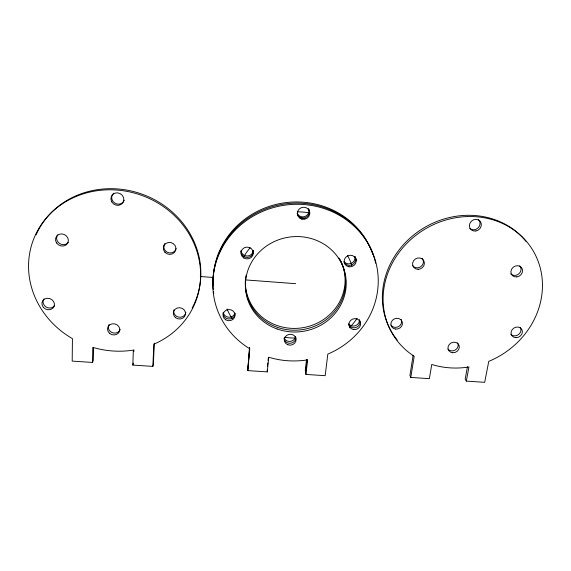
<?xml version="1.0" encoding="UTF-8"?>
<svg xmlns="http://www.w3.org/2000/svg" width="571" height="571" viewBox="0 0 571 571"><rect width="100%" height="100%" fill="white"/><g stroke="black" fill="none" stroke-linecap="round" stroke-linejoin="round"><path stroke-width="0.86" d="M152.842 366.396L153.87 344.17A86.813 79.861 20 0 0 182.049 223.896A86.813 79.861 20 0 0 49.156 214.882A86.813 79.861 20 0 0 72.431 338.646L72.196 361.108L92.481 362.442L92.78 347.368A86.813 79.861 20 0 0 133.364 350.094L132.807 365.083L152.842 366.396L153.342 364.398L154.327 343.164M93.58 347.218L93.316 360.451L92.481 362.442M133.842 351.679L133.914 349.923M249.477 347.603L247.835 370.608L267.285 371.885L268.713 357.232A82.881 78.177 -10.4 0 0 307.619 359.851L305.949 374.426L325.163 375.689L327.825 354.084A82.881 78.177 -10.4 0 0 363.991 237.329A82.881 78.177 -10.4 0 0 236.722 228.671A82.881 78.177 -10.4 0 0 249.77 348.767L247.835 370.608M247.814 368.616L249.655 347.746M267.492 366.461L267.828 363.028M268.077 360.458L268.327 357.881M306.548 359.409L305.292 370.451L305.949 374.426M305.621 372.428L307.084 359.63M413.147 355.269L409.907 375.461L410.777 377.431L429.363 378.659L431.769 364.462A81.674 73.609 -30.5 0 0 468.948 366.975L466.314 381.107L484.686 382.32L488.755 361.372A81.674 73.609 -30.5 0 0 531.672 248.428A81.674 73.609 -30.5 0 0 410.206 240.113A81.674 73.609 -30.5 0 0 414.189 356.268L410.777 377.431M467.463 366.718L465.165 379.13L466.314 381.107M132.807 365.083L133.414 363.085M200.25 276.507L213.504 277.506M245.309 279.897L295.671 283.687M267.164 369.894L267.285 371.885M295.1 338.018A58.884 55.565 -10.4 0 1 284.829 337.304M243.467 257.364A58.884 55.565 -10.4 0 1 250.191 247.707M347.432 255.358A58.884 55.565 -10.4 0 1 351.907 265.786M308.311 208.522A6.217 6.031 -19 0 1 305.828 217.522A6.217 6.031 -19 0 1 297.234 213.718M295.785 337.118A5.888 5.425 -8 0 1 290.418 343.264A5.888 5.425 -8 0 1 284.072 338.239M253.167 250.541A6.145 5.874 1.1 0 1 247.364 257.45A6.145 5.874 1.1 0 1 241.012 250.969M359.516 319.874A5.91 5.439 -17.6 0 1 356.383 327.326A5.91 5.439 -17.6 0 1 348.66 324.499M235.102 313.707A5.995 5.582 1.7 0 1 228.607 318.953A5.995 5.582 1.7 0 1 223.154 312.715M354.955 256.764A6.088 5.746 -22.5 0 1 352.136 264.744A6.088 5.746 -22.5 0 1 344.027 262.089M357.111 318.311A73.766 69.619 -10.4 0 1 349.502 327.754M232.24 318.789A73.766 69.619 -10.4 0 1 226.994 308.932M297.27 211.827A73.766 69.619 -10.4 0 1 309.967 212.954M213.747 293.43A82.417 77.792 -10.4 0 1 213.525 291.795M213.261 289.376A82.417 77.792 -10.4 0 1 283.052 204.225A82.417 77.792 -10.4 0 1 375.682 263.21M338.917 258.099A50.241 47.4 -10.4 0 1 304.129 329.324A50.241 47.4 -10.4 0 1 246.151 275.236M300.096 218.043A67.635 63.831 -10.4 0 1 305.057 218.45M355.155 256.914A65.023 61.354 -10.4 0 1 356.711 260.697M340.166 259.812A49.962 47.172 -10.4 0 1 304.55 327.397A49.962 47.172 -10.4 0 1 245.48 278.719M354.798 256.472A6.053 5.717 -22.6 0 1 344.099 261.689M234.945 313.158A5.967 5.553 1.7 0 1 228.907 317.226A5.967 5.553 1.7 0 1 223.311 312.587M359.387 320.003A5.881 5.417 -17.6 0 1 355.383 325.713A5.881 5.417 -17.6 0 1 348.645 323.764M253.21 250.376A6.11 5.846 1.2 0 1 247.343 256.008A6.11 5.846 1.2 0 1 241.041 250.812M295.514 336.455A5.86 5.403 -8 0 1 290.375 341.394A5.86 5.403 -8 0 1 284.172 337.918M308.861 209.264A6.181 6.003 -19.1 0 1 304.857 216.545A6.181 6.003 -19.1 0 1 297.213 213.311M213.254 285.35A81.967 77.42 -10.4 0 1 280.061 203.554A81.967 77.42 -10.4 0 1 372.842 254.302M519.746 265.829A6.038 5.367 -35.4 0 1 518.946 273.745A6.038 5.367 -35.4 0 1 510.76 273.873M401.049 319.31A5.838 5.325 -22.4 0 1 398.572 326.569A5.838 5.325 -22.4 0 1 390.878 324.992M520.267 327.518A5.846 5.118 -30.3 0 1 518.34 334.685A5.846 5.118 -30.3 0 1 510.752 334.228M422.112 258.292A6.017 5.56 -30.4 0 1 420.906 266.578A6.017 5.56 -30.4 0 1 412.462 265.422M457.571 342.807A5.781 5.139 -25.4 0 1 455.487 349.852A5.781 5.139 -25.4 0 1 447.928 349.074M478.448 219.592A6.174 5.624 -38.7 0 1 478.177 227.836A6.174 5.624 -38.7 0 1 469.755 228.336M397.259 340.08A81.232 73.274 -30.6 0 1 415.31 233.717A81.232 73.274 -30.6 0 1 525.92 241.326M176.146 248.599A6.295 5.938 17.3 0 1 167.517 252.353A6.295 5.938 17.3 0 1 164.869 243.474M54.609 305.656A6.331 5.646 21.4 0 1 46.03 306.948A6.331 5.646 21.4 0 1 43.946 298.94M185.86 312.194A6.095 5.631 9 0 1 178.687 317.133A6.095 5.631 9 0 1 173.962 309.882M68.277 242.425A6.517 5.931 27.2 0 1 59.391 243.339A6.517 5.931 27.2 0 1 57.721 234.824M120.203 329.51A6.145 5.553 14.6 0 1 111.909 332.508A6.145 5.553 14.6 0 1 109.104 324.485M124.257 200.214A6.552 6.131 30.4 0 1 114.678 203.012A6.552 6.131 30.4 0 1 113.686 193.162M36.066 234.859A86.314 79.462 20.1 0 1 150.173 197.502A86.314 79.462 20.1 0 1 192.184 308.005M277.106 328.975A50.519 47.636 -10.4 0 0 345.698 276.45A50.519 47.636 -10.4 0 0 264.573 247.429A50.519 47.636 -10.4 0 0 277.106 328.975M348.988 266.807A6.117 5.767 -22.4 0 0 355.919 258.956A6.117 5.767 -22.4 0 0 345.612 257.4A6.117 5.767 -22.4 0 0 348.988 266.807M225.752 319.824A6.031 5.603 1.6 0 0 235.052 315.442A6.031 5.603 1.6 0 0 226.287 310.132A6.031 5.603 1.6 0 0 225.752 319.824M353.328 329.517A5.946 5.467 -17.5 0 0 360.437 322.351A5.946 5.467 -17.5 0 0 350.523 320.481A5.946 5.467 -17.5 0 0 353.328 329.517M243.867 258.006A6.174 5.91 1 0 0 253.317 253.217A6.174 5.91 1 0 0 244.238 247.785A6.174 5.91 1 0 0 243.867 258.006M287.841 344.763A5.917 5.453 -8 0 0 296.071 338.96A5.917 5.453 -8 0 0 286.678 335.391A5.917 5.453 -8 0 0 287.841 344.763M301.895 219.185A6.252 6.067 -18.9 0 0 309.603 211.677A6.252 6.067 -18.9 0 0 299.211 209.029A6.252 6.067 -18.9 0 0 301.895 219.185M516.841 276.899A6.074 5.396 -35.4 0 0 521.737 267.885A6.074 5.396 -35.4 0 0 511.602 269.169A6.074 5.396 -35.4 0 0 516.841 276.899M395.439 329.074A5.867 5.346 -22.3 0 0 402.205 321.73A5.867 5.346 -22.3 0 0 392.398 320.324A5.867 5.346 -22.3 0 0 395.439 329.074M516.163 337.661A5.874 5.139 -30.3 0 0 521.915 329.581A5.874 5.139 -30.3 0 0 512.094 329.745A5.874 5.139 -30.3 0 0 516.163 337.661M418.136 269.319A6.053 5.589 -30.4 0 0 423.782 260.697A6.053 5.589 -30.4 0 0 413.518 260.811A6.053 5.589 -30.4 0 0 418.136 269.319M452.553 352.728A5.81 5.168 -25.4 0 0 459.027 345.291A5.81 5.168 -25.4 0 0 449.341 344.37A5.81 5.168 -25.4 0 0 452.553 352.728M475.893 230.991A6.21 5.653 -38.6 0 0 480.304 221.42A6.21 5.653 -38.6 0 0 469.954 223.204A6.21 5.653 -38.6 0 0 475.893 230.991M164.955 252.275A6.331 5.967 17.2 0 0 175.632 250.441A6.331 5.967 17.2 0 0 168.317 242.497A6.331 5.967 17.2 0 0 164.955 252.275M43.417 307.426A6.367 5.674 21.3 0 0 54.102 306.32A6.367 5.674 21.3 0 0 47 298.269A6.367 5.674 21.3 0 0 43.417 307.426M175.618 317.704A6.131 5.66 8.9 0 0 185.482 314.343A6.131 5.66 8.9 0 0 177.203 308.033A6.131 5.66 8.9 0 0 175.618 317.704M56.593 242.982A6.559 5.96 27.1 0 0 67.721 243.118A6.559 5.96 27.1 0 0 61.54 233.91A6.559 5.96 27.1 0 0 56.593 242.982M109.404 333.2A6.181 5.582 14.5 0 0 119.624 330.966A6.181 5.582 14.5 0 0 111.959 323.878A6.181 5.582 14.5 0 0 109.404 333.2M111.745 201.891A6.595 6.167 30.3 0 0 122.979 202.577A6.595 6.167 30.3 0 0 117.419 192.834A6.595 6.167 30.3 0 0 111.745 201.891"/></g></svg>
